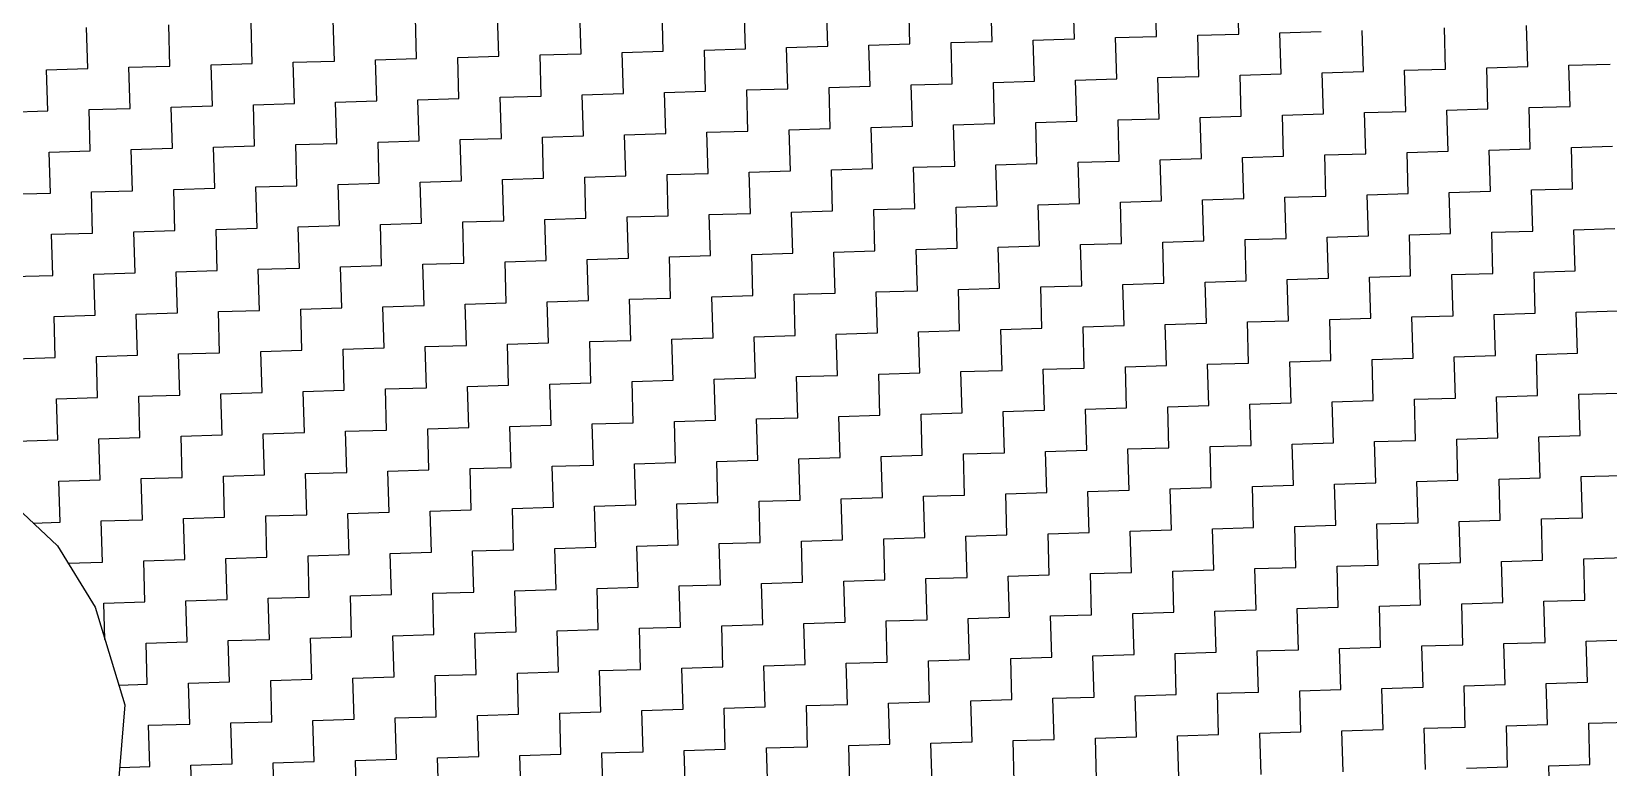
# Model space of a CAD drawing. Header units: metres. Extents: x 289662 to 290738, y 2016260 to 2018343.
# Drawn here: x 289904.2 to 290047, y 2016407 to 2016473.6 of the extents above; entities that cross this region are included whole.
import ezdxf

# ---------------------------------------------------------------- set-up
doc = ezdxf.new("R2010")
doc.units = ezdxf.units.M
doc.layers.add('POLY_HATCH', color=12, linetype='Continuous')

msp = doc.modelspace()

# ---------------------------------------------------------------- linework, layer by layer
at = {"layer": 'POLY_HATCH', "linetype": 'Continuous'}
for p, q in [((289998.61, 2016472.9), (289998.5, 2016476.63)), ((290006.06, 2016473.13), (290005.94, 2016476.85)), ((290013.5, 2016473.35), (290013.39, 2016477.07)), ((289953.94, 2016471.57), (289953.83, 2016475.29)), ((289961.38, 2016471.79), (289961.27, 2016475.51)), ((289968.83, 2016472.01), (289968.72, 2016475.74)), ((289976.27, 2016472.24), (289976.16, 2016475.96)), ((289983.72, 2016472.46), (289983.61, 2016476.18)), ((289991.17, 2016472.68), (289991.05, 2016476.4)), ((289909.27, 2016470.23), (289909.15, 2016473.95)), ((289916.71, 2016470.45), (289916.6, 2016474.17)), ((289924.16, 2016470.67), (289924.05, 2016474.4)), ((289931.6, 2016470.9), (289931.49, 2016474.62)), ((289939.05, 2016471.12), (289938.94, 2016474.84)), ((289946.49, 2016471.34), (289946.38, 2016475.07)), ((290024.78, 2016469.96), (290024.67, 2016473.68)), ((290032.23, 2016470.18), (290032.11, 2016473.91)), ((290039.67, 2016470.41), (290039.56, 2016474.13)), ((289972.55, 2016472.12), (289976.27, 2016472.24)), ((289980, 2016472.35), (289983.72, 2016472.46)), ((289980.11, 2016468.62), (289980, 2016472.35)), ((289987.44, 2016472.57), (289991.17, 2016472.68)), ((289987.55, 2016468.85), (289987.44, 2016472.57)), ((289994.89, 2016472.79), (289998.61, 2016472.9)), ((289995, 2016469.07), (289994.89, 2016472.79)), ((290002.33, 2016473.02), (290006.06, 2016473.13)), ((290002.44, 2016469.29), (290002.33, 2016473.02)), ((290009.78, 2016473.24), (290013.5, 2016473.35)), ((290009.89, 2016469.52), (290009.78, 2016473.24)), ((290017.22, 2016473.46), (290020.95, 2016473.57)), ((290017.34, 2016469.74), (290017.22, 2016473.46)), ((289927.88, 2016470.79), (289931.6, 2016470.9)), ((289935.33, 2016471.01), (289939.05, 2016471.12)), ((289935.44, 2016467.29), (289935.33, 2016471.01)), ((289942.77, 2016471.23), (289946.49, 2016471.34)), ((289942.88, 2016467.51), (289942.77, 2016471.23)), ((289950.22, 2016471.46), (289953.94, 2016471.57)), ((289950.33, 2016467.73), (289950.22, 2016471.46)), ((289957.66, 2016471.68), (289961.38, 2016471.79)), ((289957.77, 2016467.96), (289957.66, 2016471.68)), ((289965.11, 2016471.9), (289968.83, 2016472.01)), ((289965.22, 2016468.18), (289965.11, 2016471.9)), ((289972.66, 2016468.4), (289972.55, 2016472.12)), ((289905.54, 2016470.12), (289909.27, 2016470.23)), ((289905.66, 2016466.39), (289905.54, 2016470.12)), ((289912.99, 2016470.34), (289916.71, 2016470.45)), ((289913.1, 2016466.62), (289912.99, 2016470.34)), ((289920.43, 2016470.56), (289924.16, 2016470.67)), ((289920.55, 2016466.84), (289920.43, 2016470.56)), ((289927.99, 2016467.06), (289927.88, 2016470.79)), ((290006.17, 2016469.4), (290009.89, 2016469.52)), ((290006.28, 2016465.68), (290006.17, 2016469.4)), ((290013.61, 2016469.63), (290017.34, 2016469.74)), ((290013.72, 2016465.9), (290013.61, 2016469.63)), ((290021.06, 2016469.85), (290024.78, 2016469.96)), ((290021.17, 2016466.13), (290021.06, 2016469.85)), ((290028.5, 2016470.07), (290032.23, 2016470.18)), ((290028.62, 2016466.35), (290028.5, 2016470.07)), ((290035.95, 2016470.3), (290039.67, 2016470.41)), ((290036.06, 2016466.57), (290035.95, 2016470.3)), ((290043.39, 2016470.52), (290047.12, 2016470.63)), ((290043.51, 2016466.8), (290043.39, 2016470.52)), ((289954.05, 2016467.84), (289957.77, 2016467.96)), ((289961.5, 2016468.07), (289965.22, 2016468.18)), ((289961.61, 2016464.34), (289961.5, 2016468.07)), ((289968.94, 2016468.29), (289972.66, 2016468.4)), ((289969.05, 2016464.57), (289968.94, 2016468.29)), ((289976.39, 2016468.51), (289980.11, 2016468.62)), ((289976.5, 2016464.79), (289976.39, 2016468.51)), ((289983.83, 2016468.74), (289987.55, 2016468.85)), ((289983.94, 2016465.01), (289983.83, 2016468.74)), ((289991.28, 2016468.96), (289995, 2016469.07)), ((289991.39, 2016465.24), (289991.28, 2016468.96)), ((289998.72, 2016469.18), (290002.44, 2016469.29)), ((289998.83, 2016465.46), (289998.72, 2016469.18)), ((289909.38, 2016466.51), (289913.1, 2016466.62)), ((289916.82, 2016466.73), (289920.55, 2016466.84)), ((289916.93, 2016463.01), (289916.82, 2016466.73)), ((289924.27, 2016466.95), (289927.99, 2016467.06)), ((289924.38, 2016463.23), (289924.27, 2016466.95)), ((289931.71, 2016467.18), (289935.44, 2016467.29)), ((289931.83, 2016463.45), (289931.71, 2016467.18)), ((289939.16, 2016467.4), (289942.88, 2016467.51)), ((289939.27, 2016463.68), (289939.16, 2016467.4)), ((289946.6, 2016467.62), (289950.33, 2016467.73)), ((289946.72, 2016463.9), (289946.6, 2016467.62)), ((289954.16, 2016464.12), (289954.05, 2016467.84)), ((290032.34, 2016466.46), (290036.06, 2016466.57)), ((290039.78, 2016466.69), (290043.51, 2016466.8)), ((290039.89, 2016462.96), (290039.78, 2016466.69)), ((289901.93, 2016466.28), (289905.66, 2016466.39)), ((289909.49, 2016462.78), (289909.38, 2016466.51)), ((289987.67, 2016465.12), (289991.39, 2016465.24)), ((289987.78, 2016461.4), (289987.67, 2016465.12)), ((289995.11, 2016465.35), (289998.83, 2016465.46)), ((289995.22, 2016461.62), (289995.11, 2016465.35)), ((290002.56, 2016465.57), (290006.28, 2016465.68)), ((290002.67, 2016461.85), (290002.56, 2016465.57)), ((290010, 2016465.79), (290013.72, 2016465.9)), ((290010.11, 2016462.07), (290010, 2016465.79)), ((290017.45, 2016466.02), (290021.17, 2016466.13)), ((290017.56, 2016462.29), (290017.45, 2016466.02)), ((290024.89, 2016466.24), (290028.62, 2016466.35)), ((290025, 2016462.52), (290024.89, 2016466.24)), ((290032.45, 2016462.74), (290032.34, 2016466.46)), ((289935.55, 2016463.56), (289939.27, 2016463.68)), ((289942.99, 2016463.79), (289946.72, 2016463.9)), ((289943.1, 2016460.06), (289942.99, 2016463.79)), ((289950.44, 2016464.01), (289954.16, 2016464.12)), ((289950.55, 2016460.29), (289950.44, 2016464.01)), ((289957.88, 2016464.23), (289961.61, 2016464.34)), ((289958, 2016460.51), (289957.88, 2016464.23)), ((289965.33, 2016464.46), (289969.05, 2016464.57)), ((289965.44, 2016460.73), (289965.33, 2016464.46)), ((289972.77, 2016464.68), (289976.5, 2016464.79)), ((289972.89, 2016460.96), (289972.77, 2016464.68)), ((289980.22, 2016464.9), (289983.94, 2016465.01)), ((289980.33, 2016461.18), (289980.22, 2016464.9)), ((289905.77, 2016462.67), (289909.49, 2016462.78)), ((289905.88, 2016458.95), (289905.77, 2016462.67)), ((289913.21, 2016462.89), (289916.93, 2016463.01)), ((289913.32, 2016459.17), (289913.21, 2016462.89)), ((289920.66, 2016463.12), (289924.38, 2016463.23)), ((289920.77, 2016459.4), (289920.66, 2016463.12)), ((289928.1, 2016463.34), (289931.83, 2016463.45)), ((289928.21, 2016459.62), (289928.1, 2016463.34)), ((289935.66, 2016459.84), (289935.55, 2016463.56)), ((290013.84, 2016462.18), (290017.56, 2016462.29)), ((290021.28, 2016462.41), (290025, 2016462.52)), ((290021.39, 2016458.68), (290021.28, 2016462.41)), ((290028.73, 2016462.63), (290032.45, 2016462.74)), ((290028.84, 2016458.91), (290028.73, 2016462.63)), ((290036.17, 2016462.85), (290039.89, 2016462.96)), ((290036.28, 2016459.13), (290036.17, 2016462.85)), ((290043.62, 2016463.07), (290047.34, 2016463.19)), ((290043.73, 2016459.35), (290043.62, 2016463.07)), ((289969.16, 2016460.84), (289972.89, 2016460.96)), ((289969.28, 2016457.12), (289969.16, 2016460.84)), ((289976.61, 2016461.07), (289980.33, 2016461.18)), ((289976.72, 2016457.34), (289976.61, 2016461.07)), ((289984.05, 2016461.29), (289987.78, 2016461.4)), ((289984.17, 2016457.57), (289984.05, 2016461.29)), ((289991.5, 2016461.51), (289995.22, 2016461.62)), ((289991.61, 2016457.79), (289991.5, 2016461.51)), ((289998.95, 2016461.74), (290002.67, 2016461.85)), ((289999.06, 2016458.01), (289998.95, 2016461.74)), ((290006.39, 2016461.96), (290010.11, 2016462.07)), ((290006.5, 2016458.24), (290006.39, 2016461.96)), ((290013.95, 2016458.46), (290013.84, 2016462.18)), ((289917.05, 2016459.28), (289920.77, 2016459.4)), ((289924.49, 2016459.51), (289928.21, 2016459.62)), ((289924.6, 2016455.78), (289924.49, 2016459.51)), ((289931.94, 2016459.73), (289935.66, 2016459.84)), ((289932.05, 2016456.01), (289931.94, 2016459.73)), ((289939.38, 2016459.95), (289943.1, 2016460.06)), ((289939.49, 2016456.23), (289939.38, 2016459.95)), ((289946.83, 2016460.18), (289950.55, 2016460.29)), ((289946.94, 2016456.45), (289946.83, 2016460.18)), ((289954.27, 2016460.4), (289958, 2016460.51)), ((289954.38, 2016456.68), (289954.27, 2016460.4)), ((289961.72, 2016460.62), (289965.44, 2016460.73)), ((289961.83, 2016456.9), (289961.72, 2016460.62)), ((289902.16, 2016458.84), (289905.88, 2016458.95)), ((289909.6, 2016459.06), (289913.32, 2016459.17)), ((289909.71, 2016455.34), (289909.6, 2016459.06)), ((289917.16, 2016455.56), (289917.05, 2016459.28)), ((289995.33, 2016457.9), (289999.06, 2016458.01)), ((290002.78, 2016458.13), (290006.5, 2016458.24)), ((290002.89, 2016454.4), (290002.78, 2016458.13)), ((290010.22, 2016458.35), (290013.95, 2016458.46)), ((290010.34, 2016454.63), (290010.22, 2016458.35)), ((290017.67, 2016458.57), (290021.39, 2016458.68)), ((290017.78, 2016454.85), (290017.67, 2016458.57)), ((290025.12, 2016458.79), (290028.84, 2016458.91)), ((290025.23, 2016455.07), (290025.12, 2016458.79)), ((290032.56, 2016459.02), (290036.28, 2016459.13)), ((290032.67, 2016455.29), (290032.56, 2016459.02)), ((290040.01, 2016459.24), (290043.73, 2016459.35)), ((290040.12, 2016455.52), (290040.01, 2016459.24)), ((289950.66, 2016456.56), (289954.38, 2016456.68)), ((289950.77, 2016452.84), (289950.66, 2016456.56)), ((289958.11, 2016456.79), (289961.83, 2016456.9)), ((289958.22, 2016453.06), (289958.11, 2016456.79)), ((289965.55, 2016457.01), (289969.28, 2016457.12)), ((289965.66, 2016453.29), (289965.55, 2016457.01)), ((289973, 2016457.23), (289976.72, 2016457.34)), ((289973.11, 2016453.51), (289973, 2016457.23)), ((289980.44, 2016457.46), (289984.17, 2016457.57)), ((289980.55, 2016453.73), (289980.44, 2016457.46)), ((289987.89, 2016457.68), (289991.61, 2016457.79)), ((289988, 2016453.96), (289987.89, 2016457.68)), ((289995.45, 2016454.18), (289995.33, 2016457.9)), ((289905.99, 2016455.23), (289909.71, 2016455.34)), ((289906.1, 2016451.5), (289905.99, 2016455.23)), ((289913.43, 2016455.45), (289917.16, 2016455.56)), ((289913.55, 2016451.73), (289913.43, 2016455.45)), ((289920.88, 2016455.67), (289924.6, 2016455.78)), ((289920.99, 2016451.95), (289920.88, 2016455.67)), ((289928.33, 2016455.9), (289932.05, 2016456.01)), ((289928.44, 2016452.17), (289928.33, 2016455.9)), ((289935.77, 2016456.12), (289939.49, 2016456.23)), ((289935.88, 2016452.4), (289935.77, 2016456.12)), ((289943.22, 2016456.34), (289946.94, 2016456.45)), ((289943.33, 2016452.62), (289943.22, 2016456.34)), ((290028.95, 2016455.18), (290032.67, 2016455.29)), ((290029.06, 2016451.46), (290028.95, 2016455.18)), ((290036.4, 2016455.41), (290040.12, 2016455.52)), ((290036.51, 2016451.68), (290036.4, 2016455.41)), ((290043.84, 2016455.63), (290047.56, 2016455.74)), ((290043.95, 2016451.91), (290043.84, 2016455.63)), ((289976.83, 2016453.62), (289980.55, 2016453.73)), ((289984.28, 2016453.84), (289988, 2016453.96)), ((289984.39, 2016450.12), (289984.28, 2016453.84)), ((289991.72, 2016454.07), (289995.45, 2016454.18)), ((289991.83, 2016450.35), (289991.72, 2016454.07)), ((289999.17, 2016454.29), (290002.89, 2016454.4)), ((289999.28, 2016450.57), (289999.17, 2016454.29)), ((290006.61, 2016454.51), (290010.34, 2016454.63)), ((290006.72, 2016450.79), (290006.61, 2016454.51)), ((290014.06, 2016454.74), (290017.78, 2016454.85)), ((290014.17, 2016451.01), (290014.06, 2016454.74)), ((290021.5, 2016454.96), (290025.23, 2016455.07)), ((290021.62, 2016451.24), (290021.5, 2016454.96)), ((289932.16, 2016452.28), (289935.88, 2016452.4)), ((289932.27, 2016448.56), (289932.16, 2016452.28)), ((289939.61, 2016452.51), (289943.33, 2016452.62)), ((289939.72, 2016448.78), (289939.61, 2016452.51)), ((289947.05, 2016452.73), (289950.77, 2016452.84)), ((289947.16, 2016449.01), (289947.05, 2016452.73)), ((289954.5, 2016452.95), (289958.22, 2016453.06)), ((289954.61, 2016449.23), (289954.5, 2016452.95)), ((289961.94, 2016453.18), (289965.66, 2016453.29)), ((289962.05, 2016449.45), (289961.94, 2016453.18)), ((289969.39, 2016453.4), (289973.11, 2016453.51)), ((289969.5, 2016449.68), (289969.39, 2016453.4)), ((289976.94, 2016449.9), (289976.83, 2016453.62)), ((289902.38, 2016451.39), (289906.1, 2016451.5)), ((289909.82, 2016451.62), (289913.55, 2016451.73)), ((289909.94, 2016447.89), (289909.82, 2016451.62)), ((289917.27, 2016451.84), (289920.99, 2016451.95)), ((289917.38, 2016448.12), (289917.27, 2016451.84)), ((289924.71, 2016452.06), (289928.44, 2016452.17)), ((289924.83, 2016448.34), (289924.71, 2016452.06)), ((290010.45, 2016450.9), (290014.17, 2016451.01)), ((290010.56, 2016447.18), (290010.45, 2016450.9)), ((290017.89, 2016451.13), (290021.62, 2016451.24)), ((290018, 2016447.4), (290017.89, 2016451.13)), ((290025.34, 2016451.35), (290029.06, 2016451.46)), ((290025.45, 2016447.63), (290025.34, 2016451.35)), ((290032.78, 2016451.57), (290036.51, 2016451.68)), ((290032.9, 2016447.85), (290032.78, 2016451.57)), ((290040.23, 2016451.79), (290043.95, 2016451.91)), ((290040.34, 2016448.07), (290040.23, 2016451.79)), ((289958.33, 2016449.34), (289962.05, 2016449.45)), ((289965.78, 2016449.56), (289969.5, 2016449.68)), ((289965.89, 2016445.84), (289965.78, 2016449.56)), ((289973.22, 2016449.79), (289976.94, 2016449.9)), ((289973.33, 2016446.07), (289973.22, 2016449.79)), ((289980.67, 2016450.01), (289984.39, 2016450.12)), ((289980.78, 2016446.29), (289980.67, 2016450.01)), ((289988.11, 2016450.23), (289991.83, 2016450.35)), ((289988.22, 2016446.51), (289988.11, 2016450.23)), ((289995.56, 2016450.46), (289999.28, 2016450.57)), ((289995.67, 2016446.73), (289995.56, 2016450.46)), ((290003, 2016450.68), (290006.72, 2016450.79)), ((290003.11, 2016446.96), (290003, 2016450.68)), ((289913.66, 2016448), (289917.38, 2016448.12)), ((289913.77, 2016444.28), (289913.66, 2016448)), ((289921.1, 2016448.23), (289924.83, 2016448.34)), ((289921.21, 2016444.5), (289921.1, 2016448.23)), ((289928.55, 2016448.45), (289932.27, 2016448.56)), ((289928.66, 2016444.73), (289928.55, 2016448.45)), ((289935.99, 2016448.67), (289939.72, 2016448.78)), ((289936.11, 2016444.95), (289935.99, 2016448.67)), ((289943.44, 2016448.9), (289947.16, 2016449.01)), ((289943.55, 2016445.17), (289943.44, 2016448.9)), ((289950.88, 2016449.12), (289954.61, 2016449.23)), ((289951, 2016445.4), (289950.88, 2016449.12)), ((289958.44, 2016445.62), (289958.33, 2016449.34)), ((290036.62, 2016447.96), (290040.34, 2016448.07)), ((290036.73, 2016444.24), (290036.62, 2016447.96)), ((290044.06, 2016448.18), (290047.79, 2016448.29)), ((290044.17, 2016444.46), (290044.06, 2016448.18)), ((289906.21, 2016447.78), (289909.94, 2016447.89)), ((289906.32, 2016444.06), (289906.21, 2016447.78)), ((289991.95, 2016446.62), (289995.67, 2016446.73)), ((289992.06, 2016442.9), (289991.95, 2016446.62)), ((289999.39, 2016446.85), (290003.11, 2016446.96)), ((289999.5, 2016443.12), (289999.39, 2016446.85)), ((290006.84, 2016447.07), (290010.56, 2016447.18)), ((290006.95, 2016443.35), (290006.84, 2016447.07)), ((290014.28, 2016447.29), (290018, 2016447.4)), ((290014.39, 2016443.57), (290014.28, 2016447.29)), ((290021.73, 2016447.51), (290025.45, 2016447.63)), ((290021.84, 2016443.79), (290021.73, 2016447.51)), ((290029.17, 2016447.74), (290032.9, 2016447.85)), ((290029.28, 2016444.01), (290029.17, 2016447.74)), ((289939.83, 2016445.06), (289943.55, 2016445.17)), ((289947.27, 2016445.28), (289951, 2016445.4)), ((289947.38, 2016441.56), (289947.27, 2016445.28)), ((289954.72, 2016445.51), (289958.44, 2016445.62)), ((289954.83, 2016441.79), (289954.72, 2016445.51)), ((289962.16, 2016445.73), (289965.89, 2016445.84)), ((289962.28, 2016442.01), (289962.16, 2016445.73)), ((289969.61, 2016445.95), (289973.33, 2016446.07)), ((289969.72, 2016442.23), (289969.61, 2016445.95)), ((289977.05, 2016446.18), (289980.78, 2016446.29)), ((289977.17, 2016442.45), (289977.05, 2016446.18)), ((289984.5, 2016446.4), (289988.22, 2016446.51)), ((289984.61, 2016442.68), (289984.5, 2016446.4)), ((289902.6, 2016443.95), (289906.32, 2016444.06)), ((289910.05, 2016444.17), (289913.77, 2016444.28)), ((289910.16, 2016440.45), (289910.05, 2016444.17)), ((289917.49, 2016444.39), (289921.21, 2016444.5)), ((289917.6, 2016440.67), (289917.49, 2016444.39)), ((289924.94, 2016444.62), (289928.66, 2016444.73)), ((289925.05, 2016440.89), (289924.94, 2016444.62)), ((289932.38, 2016444.84), (289936.11, 2016444.95)), ((289932.49, 2016441.12), (289932.38, 2016444.84)), ((289939.94, 2016441.34), (289939.83, 2016445.06)), ((290018.12, 2016443.68), (290021.84, 2016443.79)), ((290018.23, 2016439.96), (290018.12, 2016443.68)), ((290025.56, 2016443.9), (290029.28, 2016444.01)), ((290025.67, 2016440.18), (290025.56, 2016443.9)), ((290033.01, 2016444.13), (290036.73, 2016444.24)), ((290033.12, 2016440.4), (290033.01, 2016444.13)), ((290040.45, 2016444.35), (290044.17, 2016444.46)), ((290040.56, 2016440.63), (290040.45, 2016444.35)), ((289973.44, 2016442.34), (289977.17, 2016442.45)), ((289973.56, 2016438.62), (289973.44, 2016442.34)), ((289980.89, 2016442.57), (289984.61, 2016442.68)), ((289981, 2016438.84), (289980.89, 2016442.57)), ((289988.33, 2016442.79), (289992.06, 2016442.9)), ((289988.45, 2016439.07), (289988.33, 2016442.79)), ((289995.78, 2016443.01), (289999.5, 2016443.12)), ((289995.89, 2016439.29), (289995.78, 2016443.01)), ((290003.23, 2016443.23), (290006.95, 2016443.35)), ((290003.34, 2016439.51), (290003.23, 2016443.23)), ((290010.67, 2016443.46), (290014.39, 2016443.57)), ((290010.78, 2016439.73), (290010.67, 2016443.46)), ((289921.33, 2016440.78), (289925.05, 2016440.89)), ((289928.77, 2016441), (289932.49, 2016441.12)), ((289928.88, 2016437.28), (289928.77, 2016441)), ((289936.22, 2016441.23), (289939.94, 2016441.34)), ((289936.33, 2016437.5), (289936.22, 2016441.23)), ((289943.66, 2016441.45), (289947.38, 2016441.56)), ((289943.77, 2016437.73), (289943.66, 2016441.45)), ((289951.11, 2016441.67), (289954.83, 2016441.79)), ((289951.22, 2016437.95), (289951.11, 2016441.67)), ((289958.55, 2016441.9), (289962.28, 2016442.01)), ((289958.66, 2016438.17), (289958.55, 2016441.9)), ((289966, 2016442.12), (289969.72, 2016442.23)), ((289966.11, 2016438.4), (289966, 2016442.12)), ((290044.29, 2016440.74), (290048.01, 2016440.85)), ((289906.44, 2016440.34), (289910.16, 2016440.45)), ((289906.55, 2016436.61), (289906.44, 2016440.34)), ((289913.88, 2016440.56), (289917.6, 2016440.67)), ((289913.99, 2016436.84), (289913.88, 2016440.56)), ((289921.44, 2016437.06), (289921.33, 2016440.78)), ((289999.61, 2016439.4), (290003.34, 2016439.51)), ((289999.73, 2016435.68), (289999.61, 2016439.4)), ((290007.06, 2016439.62), (290010.78, 2016439.73)), ((290007.17, 2016435.9), (290007.06, 2016439.62)), ((290014.5, 2016439.85), (290018.23, 2016439.96)), ((290014.62, 2016436.12), (290014.5, 2016439.85)), ((290021.95, 2016440.07), (290025.67, 2016440.18)), ((290022.06, 2016436.35), (290021.95, 2016440.07)), ((290029.4, 2016440.29), (290033.12, 2016440.4)), ((290029.51, 2016436.57), (290029.4, 2016440.29)), ((290036.84, 2016440.51), (290040.56, 2016440.63)), ((290036.95, 2016436.79), (290036.84, 2016440.51)), ((290044.4, 2016437.02), (290044.29, 2016440.74)), ((289954.94, 2016438.06), (289958.66, 2016438.17)), ((289955.05, 2016434.34), (289954.94, 2016438.06)), ((289962.39, 2016438.29), (289966.11, 2016438.4)), ((289962.5, 2016434.56), (289962.39, 2016438.29)), ((289969.83, 2016438.51), (289973.56, 2016438.62)), ((289969.94, 2016434.79), (289969.83, 2016438.51)), ((289977.28, 2016438.73), (289981, 2016438.84)), ((289977.39, 2016435.01), (289977.28, 2016438.73)), ((289984.72, 2016438.95), (289988.45, 2016439.07)), ((289984.83, 2016435.23), (289984.72, 2016438.95)), ((289992.17, 2016439.18), (289995.89, 2016439.29)), ((289992.28, 2016435.45), (289992.17, 2016439.18)), ((289902.82, 2016436.5), (289906.55, 2016436.61)), ((289910.27, 2016436.72), (289913.99, 2016436.84)), ((289910.38, 2016433), (289910.27, 2016436.72)), ((289917.71, 2016436.95), (289921.44, 2016437.06)), ((289917.83, 2016433.22), (289917.71, 2016436.95)), ((289925.16, 2016437.17), (289928.88, 2016437.28)), ((289925.27, 2016433.45), (289925.16, 2016437.17)), ((289932.61, 2016437.39), (289936.33, 2016437.5)), ((289932.72, 2016433.67), (289932.61, 2016437.39)), ((289940.05, 2016437.62), (289943.77, 2016437.73)), ((289940.16, 2016433.89), (289940.05, 2016437.62)), ((289947.5, 2016437.84), (289951.22, 2016437.95)), ((289947.61, 2016434.12), (289947.5, 2016437.84)), ((290025.78, 2016436.46), (290029.51, 2016436.57)), ((290033.23, 2016436.68), (290036.95, 2016436.79)), ((290033.34, 2016432.96), (290033.23, 2016436.68)), ((290040.68, 2016436.9), (290044.4, 2016437.02)), ((290040.79, 2016433.18), (290040.68, 2016436.9)), ((289981.11, 2016435.12), (289984.83, 2016435.23)), ((289981.22, 2016431.4), (289981.11, 2016435.12)), ((289988.56, 2016435.34), (289992.28, 2016435.45)), ((289988.67, 2016431.62), (289988.56, 2016435.34)), ((289996, 2016435.57), (289999.73, 2016435.68)), ((289996.11, 2016431.84), (289996, 2016435.57)), ((290003.45, 2016435.79), (290007.17, 2016435.9)), ((290003.56, 2016432.07), (290003.45, 2016435.79)), ((290010.89, 2016436.01), (290014.62, 2016436.12)), ((290011.01, 2016432.29), (290010.89, 2016436.01)), ((290018.34, 2016436.23), (290022.06, 2016436.35)), ((290018.45, 2016432.51), (290018.34, 2016436.23)), ((290025.9, 2016432.74), (290025.78, 2016436.46)), ((289928.99, 2016433.56), (289932.72, 2016433.67)), ((289936.44, 2016433.78), (289940.16, 2016433.89)), ((289936.55, 2016430.06), (289936.44, 2016433.78)), ((289943.89, 2016434.01), (289947.61, 2016434.12)), ((289944, 2016430.28), (289943.89, 2016434.01)), ((289951.33, 2016434.23), (289955.05, 2016434.34)), ((289951.44, 2016430.51), (289951.33, 2016434.23)), ((289958.78, 2016434.45), (289962.5, 2016434.56)), ((289958.89, 2016430.73), (289958.78, 2016434.45)), ((289966.22, 2016434.67), (289969.94, 2016434.79)), ((289966.33, 2016430.95), (289966.22, 2016434.67)), ((289973.67, 2016434.9), (289977.39, 2016435.01)), ((289973.78, 2016431.17), (289973.67, 2016434.9)), ((289906.66, 2016432.89), (289910.38, 2016433)), ((289906.77, 2016429.17), (289906.66, 2016432.89)), ((289914.1, 2016433.11), (289917.83, 2016433.22)), ((289914.22, 2016429.39), (289914.1, 2016433.11)), ((289921.55, 2016433.34), (289925.27, 2016433.45)), ((289921.66, 2016429.61), (289921.55, 2016433.34)), ((289929.11, 2016429.84), (289928.99, 2016433.56)), ((290007.28, 2016432.18), (290011.01, 2016432.29)), ((290014.73, 2016432.4), (290018.45, 2016432.51)), ((290014.84, 2016428.68), (290014.73, 2016432.4)), ((290022.17, 2016432.62), (290025.9, 2016432.74)), ((290022.28, 2016428.9), (290022.17, 2016432.62)), ((290029.62, 2016432.85), (290033.34, 2016432.96)), ((290029.73, 2016429.12), (290029.62, 2016432.85)), ((290037.06, 2016433.07), (290040.79, 2016433.18)), ((290037.18, 2016429.35), (290037.06, 2016433.07)), ((290044.51, 2016433.29), (290048.23, 2016433.4)), ((290044.62, 2016429.57), (290044.51, 2016433.29)), ((289962.61, 2016430.84), (289966.33, 2016430.95)), ((289962.72, 2016427.12), (289962.61, 2016430.84)), ((289970.06, 2016431.06), (289973.78, 2016431.17)), ((289970.17, 2016427.34), (289970.06, 2016431.06)), ((289977.5, 2016431.29), (289981.22, 2016431.4)), ((289977.61, 2016427.56), (289977.5, 2016431.29)), ((289984.95, 2016431.51), (289988.67, 2016431.62)), ((289985.06, 2016427.79), (289984.95, 2016431.51)), ((289992.39, 2016431.73), (289996.11, 2016431.84)), ((289992.5, 2016428.01), (289992.39, 2016431.73)), ((289999.84, 2016431.95), (290003.56, 2016432.07)), ((289999.95, 2016428.23), (289999.84, 2016431.95)), ((290007.39, 2016428.46), (290007.28, 2016432.18)), ((289910.49, 2016429.28), (289914.22, 2016429.39)), ((289917.94, 2016429.5), (289921.66, 2016429.61)), ((289918.05, 2016425.78), (289917.94, 2016429.5)), ((289925.38, 2016429.73), (289929.11, 2016429.84)), ((289925.49, 2016426), (289925.38, 2016429.73)), ((289932.83, 2016429.95), (289936.55, 2016430.06)), ((289932.94, 2016426.23), (289932.83, 2016429.95)), ((289940.27, 2016430.17), (289944, 2016430.28)), ((289940.39, 2016426.45), (289940.27, 2016430.17)), ((289947.72, 2016430.39), (289951.44, 2016430.51)), ((289947.83, 2016426.67), (289947.72, 2016430.39)), ((289955.16, 2016430.62), (289958.89, 2016430.73)), ((289955.28, 2016426.89), (289955.16, 2016430.62)), ((290040.9, 2016429.46), (290044.62, 2016429.57)), ((290041.01, 2016425.74), (290040.9, 2016429.46)), ((289904.32, 2016429.09), (289906.77, 2016429.17)), ((289910.6, 2016425.56), (289910.49, 2016429.28)), ((289988.78, 2016427.9), (289992.5, 2016428.01)), ((289996.23, 2016428.12), (289999.95, 2016428.23)), ((289996.34, 2016424.4), (289996.23, 2016428.12)), ((290003.67, 2016428.34), (290007.39, 2016428.46)), ((290003.78, 2016424.62), (290003.67, 2016428.34)), ((290011.12, 2016428.57), (290014.84, 2016428.68)), ((290011.23, 2016424.84), (290011.12, 2016428.57)), ((290018.56, 2016428.79), (290022.28, 2016428.9)), ((290018.67, 2016425.07), (290018.56, 2016428.79)), ((290026.01, 2016429.01), (290029.73, 2016429.12)), ((290026.12, 2016425.29), (290026.01, 2016429.01)), ((290033.45, 2016429.24), (290037.18, 2016429.35)), ((290033.56, 2016425.51), (290033.45, 2016429.24)), ((289944.11, 2016426.56), (289947.83, 2016426.67)), ((289944.22, 2016422.84), (289944.11, 2016426.56)), ((289951.55, 2016426.78), (289955.28, 2016426.89)), ((289951.67, 2016423.06), (289951.55, 2016426.78)), ((289959, 2016427.01), (289962.72, 2016427.12)), ((289959.11, 2016423.28), (289959, 2016427.01)), ((289966.44, 2016427.23), (289970.17, 2016427.34)), ((289966.56, 2016423.51), (289966.44, 2016427.23)), ((289973.89, 2016427.45), (289977.61, 2016427.56)), ((289974, 2016423.73), (289973.89, 2016427.45)), ((289981.34, 2016427.67), (289985.06, 2016427.79)), ((289981.45, 2016423.95), (289981.34, 2016427.67)), ((289988.89, 2016424.17), (289988.78, 2016427.9)), ((289907.47, 2016425.46), (289910.6, 2016425.56)), ((289914.33, 2016425.67), (289918.05, 2016425.78)), ((289914.44, 2016421.95), (289914.33, 2016425.67)), ((289921.77, 2016425.89), (289925.49, 2016426)), ((289921.88, 2016422.17), (289921.77, 2016425.89)), ((289929.22, 2016426.11), (289932.94, 2016426.23)), ((289929.33, 2016422.39), (289929.22, 2016426.11)), ((289936.66, 2016426.34), (289940.39, 2016426.45)), ((289936.77, 2016422.61), (289936.66, 2016426.34)), ((290022.4, 2016425.18), (290026.12, 2016425.29)), ((290022.51, 2016421.46), (290022.4, 2016425.18)), ((290029.84, 2016425.4), (290033.56, 2016425.51)), ((290029.95, 2016421.68), (290029.84, 2016425.4)), ((290037.29, 2016425.62), (290041.01, 2016425.74)), ((290037.4, 2016421.9), (290037.29, 2016425.62)), ((290044.73, 2016425.85), (290048.45, 2016425.96)), ((290044.84, 2016422.12), (290044.73, 2016425.85)), ((289970.28, 2016423.62), (289974, 2016423.73)), ((289977.72, 2016423.84), (289981.45, 2016423.95)), ((289977.84, 2016420.12), (289977.72, 2016423.84)), ((289985.17, 2016424.06), (289988.89, 2016424.17)), ((289985.28, 2016420.34), (289985.17, 2016424.06)), ((289992.61, 2016424.29), (289996.34, 2016424.4)), ((289992.73, 2016420.56), (289992.61, 2016424.29)), ((290000.06, 2016424.51), (290003.78, 2016424.62)), ((290000.17, 2016420.79), (290000.06, 2016424.51)), ((290007.51, 2016424.73), (290011.23, 2016424.84)), ((290007.62, 2016421.01), (290007.51, 2016424.73)), ((290014.95, 2016424.96), (290018.67, 2016425.07)), ((290015.06, 2016421.23), (290014.95, 2016424.96)), ((289925.61, 2016422.28), (289929.33, 2016422.39)), ((289925.72, 2016418.56), (289925.61, 2016422.28)), ((289933.05, 2016422.5), (289936.77, 2016422.61)), ((289933.16, 2016418.78), (289933.05, 2016422.5)), ((289940.5, 2016422.73), (289944.22, 2016422.84)), ((289940.61, 2016419), (289940.5, 2016422.73)), ((289947.94, 2016422.95), (289951.67, 2016423.06)), ((289948.05, 2016419.23), (289947.94, 2016422.95)), ((289955.39, 2016423.17), (289959.11, 2016423.28)), ((289955.5, 2016419.45), (289955.39, 2016423.17)), ((289962.83, 2016423.39), (289966.56, 2016423.51)), ((289962.94, 2016419.67), (289962.83, 2016423.39)), ((289970.39, 2016419.89), (289970.28, 2016423.62)), ((289910.72, 2016421.83), (289914.44, 2016421.95)), ((289910.81, 2016418.55), (289910.72, 2016421.83)), ((289918.16, 2016422.06), (289921.88, 2016422.17)), ((289918.27, 2016418.33), (289918.16, 2016422.06)), ((290003.89, 2016420.9), (290007.62, 2016421.01)), ((290004.01, 2016417.18), (290003.89, 2016420.9)), ((290011.34, 2016421.12), (290015.06, 2016421.23)), ((290011.45, 2016417.4), (290011.34, 2016421.12)), ((290018.78, 2016421.34), (290022.51, 2016421.46)), ((290018.9, 2016417.62), (290018.78, 2016421.34)), ((290026.23, 2016421.57), (290029.95, 2016421.68)), ((290026.34, 2016417.84), (290026.23, 2016421.57)), ((290033.68, 2016421.79), (290037.4, 2016421.9)), ((290033.79, 2016418.07), (290033.68, 2016421.79)), ((290041.12, 2016422.01), (290044.84, 2016422.12)), ((290041.23, 2016418.29), (290041.12, 2016422.01)), ((289951.78, 2016419.34), (289955.5, 2016419.45)), ((289959.22, 2016419.56), (289962.94, 2016419.67)), ((289959.33, 2016415.84), (289959.22, 2016419.56)), ((289966.67, 2016419.78), (289970.39, 2016419.89)), ((289966.78, 2016416.06), (289966.67, 2016419.78)), ((289974.11, 2016420.01), (289977.84, 2016420.12)), ((289974.22, 2016416.28), (289974.11, 2016420.01)), ((289981.56, 2016420.23), (289985.28, 2016420.34)), ((289981.67, 2016416.51), (289981.56, 2016420.23)), ((289989, 2016420.45), (289992.73, 2016420.56)), ((289989.11, 2016416.73), (289989, 2016420.45)), ((289996.45, 2016420.68), (290000.17, 2016420.79)), ((289996.56, 2016416.95), (289996.45, 2016420.68)), ((289914.55, 2016418.22), (289918.27, 2016418.33)), ((289914.66, 2016414.5), (289914.55, 2016418.22)), ((289921.99, 2016418.45), (289925.72, 2016418.56)), ((289922.11, 2016414.72), (289921.99, 2016418.45)), ((289929.44, 2016418.67), (289933.16, 2016418.78)), ((289929.55, 2016414.95), (289929.44, 2016418.67)), ((289936.89, 2016418.89), (289940.61, 2016419)), ((289937, 2016415.17), (289936.89, 2016418.89)), ((289944.33, 2016419.11), (289948.05, 2016419.23)), ((289944.44, 2016415.39), (289944.33, 2016419.11)), ((289951.89, 2016415.61), (289951.78, 2016419.34)), ((290030.06, 2016417.96), (290033.79, 2016418.07)), ((290037.51, 2016418.18), (290041.23, 2016418.29)), ((290037.62, 2016414.46), (290037.51, 2016418.18)), ((290044.96, 2016418.4), (290048.68, 2016418.51)), ((290045.07, 2016414.68), (290044.96, 2016418.4)), ((289985.39, 2016416.62), (289989.11, 2016416.73)), ((289985.5, 2016412.9), (289985.39, 2016416.62)), ((289992.84, 2016416.84), (289996.56, 2016416.95)), ((289992.95, 2016413.12), (289992.84, 2016416.84)), ((290000.28, 2016417.06), (290004.01, 2016417.18)), ((290000.39, 2016413.34), (290000.28, 2016417.06)), ((290007.73, 2016417.29), (290011.45, 2016417.4)), ((290007.84, 2016413.56), (290007.73, 2016417.29)), ((290015.17, 2016417.51), (290018.9, 2016417.62)), ((290015.29, 2016413.79), (290015.17, 2016417.51)), ((290022.62, 2016417.73), (290026.34, 2016417.84)), ((290022.73, 2016414.01), (290022.62, 2016417.73)), ((290030.18, 2016414.23), (290030.06, 2016417.96)), ((289933.27, 2016415.06), (289937, 2016415.17)), ((289940.72, 2016415.28), (289944.44, 2016415.39)), ((289940.83, 2016411.56), (289940.72, 2016415.28)), ((289948.17, 2016415.5), (289951.89, 2016415.61)), ((289948.28, 2016411.78), (289948.17, 2016415.5)), ((289955.61, 2016415.73), (289959.33, 2016415.84)), ((289955.72, 2016412), (289955.61, 2016415.73)), ((289963.06, 2016415.95), (289966.78, 2016416.06)), ((289963.17, 2016412.23), (289963.06, 2016415.95)), ((289970.5, 2016416.17), (289974.22, 2016416.28)), ((289970.61, 2016412.45), (289970.5, 2016416.17)), ((289977.95, 2016416.4), (289981.67, 2016416.51)), ((289978.06, 2016412.67), (289977.95, 2016416.4)), ((289912.07, 2016414.42), (289914.66, 2016414.5)), ((289918.38, 2016414.61), (289922.11, 2016414.72)), ((289918.5, 2016410.89), (289918.38, 2016414.61)), ((289925.83, 2016414.83), (289929.55, 2016414.95)), ((289925.94, 2016411.11), (289925.83, 2016414.83)), ((289933.39, 2016411.33), (289933.27, 2016415.06)), ((290011.56, 2016413.68), (290015.29, 2016413.79)), ((290019.01, 2016413.9), (290022.73, 2016414.01)), ((290019.12, 2016410.18), (290019.01, 2016413.9)), ((290026.45, 2016414.12), (290030.18, 2016414.23)), ((290026.56, 2016410.4), (290026.45, 2016414.12)), ((290033.9, 2016414.34), (290037.62, 2016414.46)), ((290034.01, 2016410.62), (290033.9, 2016414.34)), ((290041.34, 2016414.57), (290045.07, 2016414.68)), ((290041.46, 2016410.84), (290041.34, 2016414.57)), ((289966.89, 2016412.34), (289970.61, 2016412.45)), ((289967, 2016408.62), (289966.89, 2016412.34)), ((289974.34, 2016412.56), (289978.06, 2016412.67)), ((289974.45, 2016408.84), (289974.34, 2016412.56)), ((289981.78, 2016412.78), (289985.5, 2016412.9)), ((289981.89, 2016409.06), (289981.78, 2016412.78)), ((289989.23, 2016413.01), (289992.95, 2016413.12)), ((289989.34, 2016409.28), (289989.23, 2016413.01)), ((289996.67, 2016413.23), (290000.39, 2016413.34)), ((289996.78, 2016409.51), (289996.67, 2016413.23)), ((290004.12, 2016413.45), (290007.84, 2016413.56)), ((290004.23, 2016409.73), (290004.12, 2016413.45)), ((290011.67, 2016409.95), (290011.56, 2016413.68)), ((289914.77, 2016410.78), (289918.5, 2016410.89)), ((289922.22, 2016411), (289925.94, 2016411.11)), ((289922.33, 2016407.28), (289922.22, 2016411)), ((289929.66, 2016411.22), (289933.39, 2016411.33)), ((289929.77, 2016407.5), (289929.66, 2016411.22)), ((289937.11, 2016411.45), (289940.83, 2016411.56)), ((289937.22, 2016407.72), (289937.11, 2016411.45)), ((289944.55, 2016411.67), (289948.28, 2016411.78)), ((289944.67, 2016407.95), (289944.55, 2016411.67)), ((289952, 2016411.89), (289955.72, 2016412)), ((289952.11, 2016408.17), (289952, 2016411.89)), ((289959.44, 2016412.12), (289963.17, 2016412.23)), ((289959.56, 2016408.39), (289959.44, 2016412.12)), ((290037.73, 2016410.73), (290041.46, 2016410.84)), ((290045.18, 2016410.96), (290048.9, 2016411.07)), ((290045.29, 2016407.23), (290045.18, 2016410.96)), ((289914.88, 2016407.05), (289914.77, 2016410.78)), ((289993.06, 2016409.4), (289996.78, 2016409.51)), ((289993.17, 2016405.67), (289993.06, 2016409.4)), ((290000.51, 2016409.62), (290004.23, 2016409.73)), ((290000.62, 2016405.9), (290000.51, 2016409.62)), ((290007.95, 2016409.84), (290011.67, 2016409.95)), ((290008.06, 2016406.12), (290007.95, 2016409.84)), ((290015.4, 2016410.06), (290019.12, 2016410.18)), ((290015.51, 2016406.34), (290015.4, 2016410.06)), ((290022.84, 2016410.29), (290026.56, 2016410.4)), ((290022.95, 2016406.56), (290022.84, 2016410.29)), ((290030.29, 2016410.51), (290034.01, 2016410.62)), ((290030.4, 2016406.79), (290030.29, 2016410.51)), ((290037.84, 2016407.01), (290037.73, 2016410.73)), ((289948.39, 2016408.06), (289952.11, 2016408.17)), ((289948.5, 2016404.34), (289948.39, 2016408.06)), ((289955.83, 2016408.28), (289959.56, 2016408.39)), ((289955.95, 2016404.56), (289955.83, 2016408.28)), ((289963.28, 2016408.5), (289967, 2016408.62)), ((289963.39, 2016404.78), (289963.28, 2016408.5)), ((289970.72, 2016408.73), (289974.45, 2016408.84)), ((289970.84, 2016405), (289970.72, 2016408.73)), ((289978.17, 2016408.95), (289981.89, 2016409.06)), ((289978.28, 2016405.23), (289978.17, 2016408.95)), ((289985.62, 2016409.17), (289989.34, 2016409.28)), ((289985.73, 2016405.45), (289985.62, 2016409.17)), ((289912.16, 2016406.97), (289914.88, 2016407.05)), ((289918.61, 2016407.17), (289922.33, 2016407.28)), ((289918.72, 2016403.44), (289918.61, 2016407.17)), ((289926.05, 2016407.39), (289929.77, 2016407.5)), ((289926.16, 2016403.67), (289926.05, 2016407.39)), ((289933.5, 2016407.61), (289937.22, 2016407.72)), ((289933.61, 2016403.89), (289933.5, 2016407.61)), ((289940.94, 2016407.83), (289944.67, 2016407.95)), ((289941.05, 2016404.11), (289940.94, 2016407.83)), ((290034.12, 2016406.9), (290037.84, 2016407.01)), ((290041.57, 2016407.12), (290045.29, 2016407.23)), ((290041.68, 2016403.4), (290041.57, 2016407.12))]:
    msp.add_line(p, q, dxfattribs=at)
at = {"layer": 'POLY_HATCH'}
for p, q in [((289902.35, 2016430.95), (289906.52, 2016427.02)), ((289906.52, 2016427.02), (289909.93, 2016421.46)), ((289909.93, 2016421.46), (289912.62, 2016412.63)), ((289912.62, 2016412.63), (289912.03, 2016405.32))]:
    msp.add_line(p, q, dxfattribs=at)

doc.saveas('drawing.dxf')
